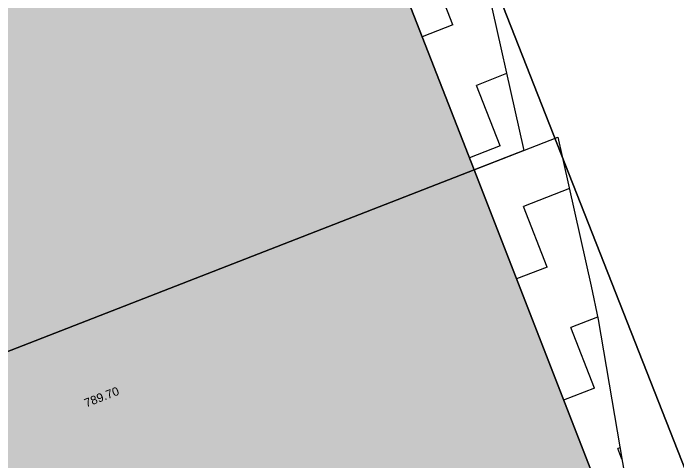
# Model space of a CAD drawing. Header units: metres. Extents: x 2688466 to 2688595, y 1221626 to 1221756.
# Drawn here: x 2688564.95 to 2688572.78, y 1221698.06 to 1221703.35 of the extents above; entities that cross this region are included whole.
import ezdxf

# ---------------------------------------------------------------- set-up
doc = ezdxf.new("R2010")
doc.units = ezdxf.units.M
doc.linetypes.add('AUSGEZOGEN', pattern=[0])
for name, color, linetype, lineweight in [('Schnittbeschriftung', 7, 'AUSGEZOGEN', 50), ('Standard', 7, 'AUSGEZOGEN', 13), ('Tiefbau Global', 250, 'AUSGEZOGEN', 35)]:
    doc.layers.add(name, color=color, linetype=linetype, lineweight=lineweight)
doc.styles.add('ARIAL', font='arial.ttf')
pattern_1 = [(111.28, (2688526.06304, 1221732.0254), (-0.990479, 0.435202), [0.765, -0.765]), (201.28, (2688526.06304, 1221732.0254), (-0.435202, -0.990479), [0.765, -0.765])]

msp = doc.modelspace()

# ---------------------------------------------------------------- hatches: boundary and pattern name
at = {"layer": 'Standard', "linetype": 'AUSGEZOGEN', "lineweight": 25, "transparency": 33554687}
h = msp.add_hatch(dxfattribs=at)
h.set_pattern_fill('MUSTER', scale=0.765, angle=111.28, style=0, pattern_type=2)
h.set_pattern_definition(pattern_1)
h.paths.add_polyline_path([(2688568.8858, 1221705.3254), (2688570.3737, 1221701.5049), (2688570.9607, 1221701.7335), (2688570.4715, 1221703.9175), (2688570.3419, 1221704.452), (2688569.5918, 1221706.237)], flags=0)
at = {"layer": 'Standard', "linetype": 'AUSGEZOGEN', "lineweight": 13, "transparency": 33554559}
h = msp.add_hatch(color=7, dxfattribs=at)
h.set_gradient(color1=(199, 199, 199), color2=(199, 199, 199), one_color=1)
h.paths.add_polyline_path([(2688568.8858, 1221705.3254), (2688560.9653, 1221702.2407), (2688561.9452, 1221699.7248), (2688561.7122, 1221699.6341), (2688562.2203, 1221698.3295), (2688570.3737, 1221701.5049)], flags=0)
at = {"layer": 'Standard', "linetype": 'AUSGEZOGEN', "lineweight": 25, "transparency": 33554687}
h = msp.add_hatch(dxfattribs=at)
h.set_pattern_fill('MUSTER', scale=0.765, angle=111.28, style=0, pattern_type=2)
h.set_pattern_definition(pattern_1)
h.paths.add_polyline_path([(2688571.8798, 1221697.6379), (2688572.2538, 1221697.2993), (2688571.8341, 1221699.7442), (2688571.7531, 1221700.1344), (2688571.3619, 1221701.8898), (2688570.3737, 1221701.5049)], flags=0)
at = {"layer": 'Standard', "linetype": 'AUSGEZOGEN', "lineweight": 13, "transparency": 33554559}
h = msp.add_hatch(color=7, dxfattribs=at)
h.set_gradient(color1=(199, 199, 199), color2=(199, 199, 199), one_color=1)
h.paths.add_polyline_path([(2688562.2203, 1221698.3295), (2688562.311, 1221698.0966), (2688563.5085, 1221695.0215), (2688563.7263, 1221694.4624), (2688571.8798, 1221697.6379), (2688570.3737, 1221701.5049)], flags=0)

# ---------------------------------------------------------------- linework, layer by layer
at = {"layer": 'Schnittbeschriftung', "color": 7, "linetype": 'AUSGEZOGEN', "lineweight": 25, "transparency": 33554687}
for points in [[(2688568.8858, 1221705.3254), (2688569.5918, 1221706.237), (2688570.3419, 1221704.452), (2688570.4715, 1221703.9175), (2688570.4873, 1221703.8575), (2688570.9607, 1221701.7335), (2688570.3737, 1221701.5049), (2688568.8858, 1221705.3254)], [(2688568.8858, 1221705.3254), (2688570.3737, 1221701.5049), (2688562.2202, 1221698.3295), (2688561.7122, 1221699.6341), (2688561.9452, 1221699.7248), (2688560.9653, 1221702.2407), (2688568.8858, 1221705.3254)], [(2688570.3737, 1221701.5049), (2688571.3619, 1221701.8898), (2688571.7531, 1221700.1344), (2688571.8341, 1221699.7442), (2688572.2538, 1221697.2993), (2688571.8798, 1221697.6379), (2688570.3737, 1221701.5049)], [(2688570.3737, 1221701.5049), (2688571.8798, 1221697.6379), (2688563.7263, 1221694.4624), (2688562.2203, 1221698.3295), (2688570.3737, 1221701.5049)]]:
    msp.add_lwpolyline(points, close=True, dxfattribs=at)
at = {"layer": 'Tiefbau Global', "color": 1, "lineweight": 25, "transparency": 33554687}
msp.add_lwpolyline([(2688567.785, 1221710.886), (2688567.785, 1221710.886), (2688574.285, 1221694.355), (2688574.285, 1221694.355)], close=True, dxfattribs=at)

# ---------------------------------------------------------------- texts
at = {"layer": 'Schnittbeschriftung', "color": 1, "lineweight": 13, "transparency": 33554687, "insert": (2688566.0068, 1221698.7832), "char_height": 0.1, "width": 0.480198, "attachment_point": 8, "rotation": 21.28, "style": 'ARIAL'}
msp.add_mtext('\\W1.00;789.70', dxfattribs=at)

doc.saveas('drawing.dxf')
